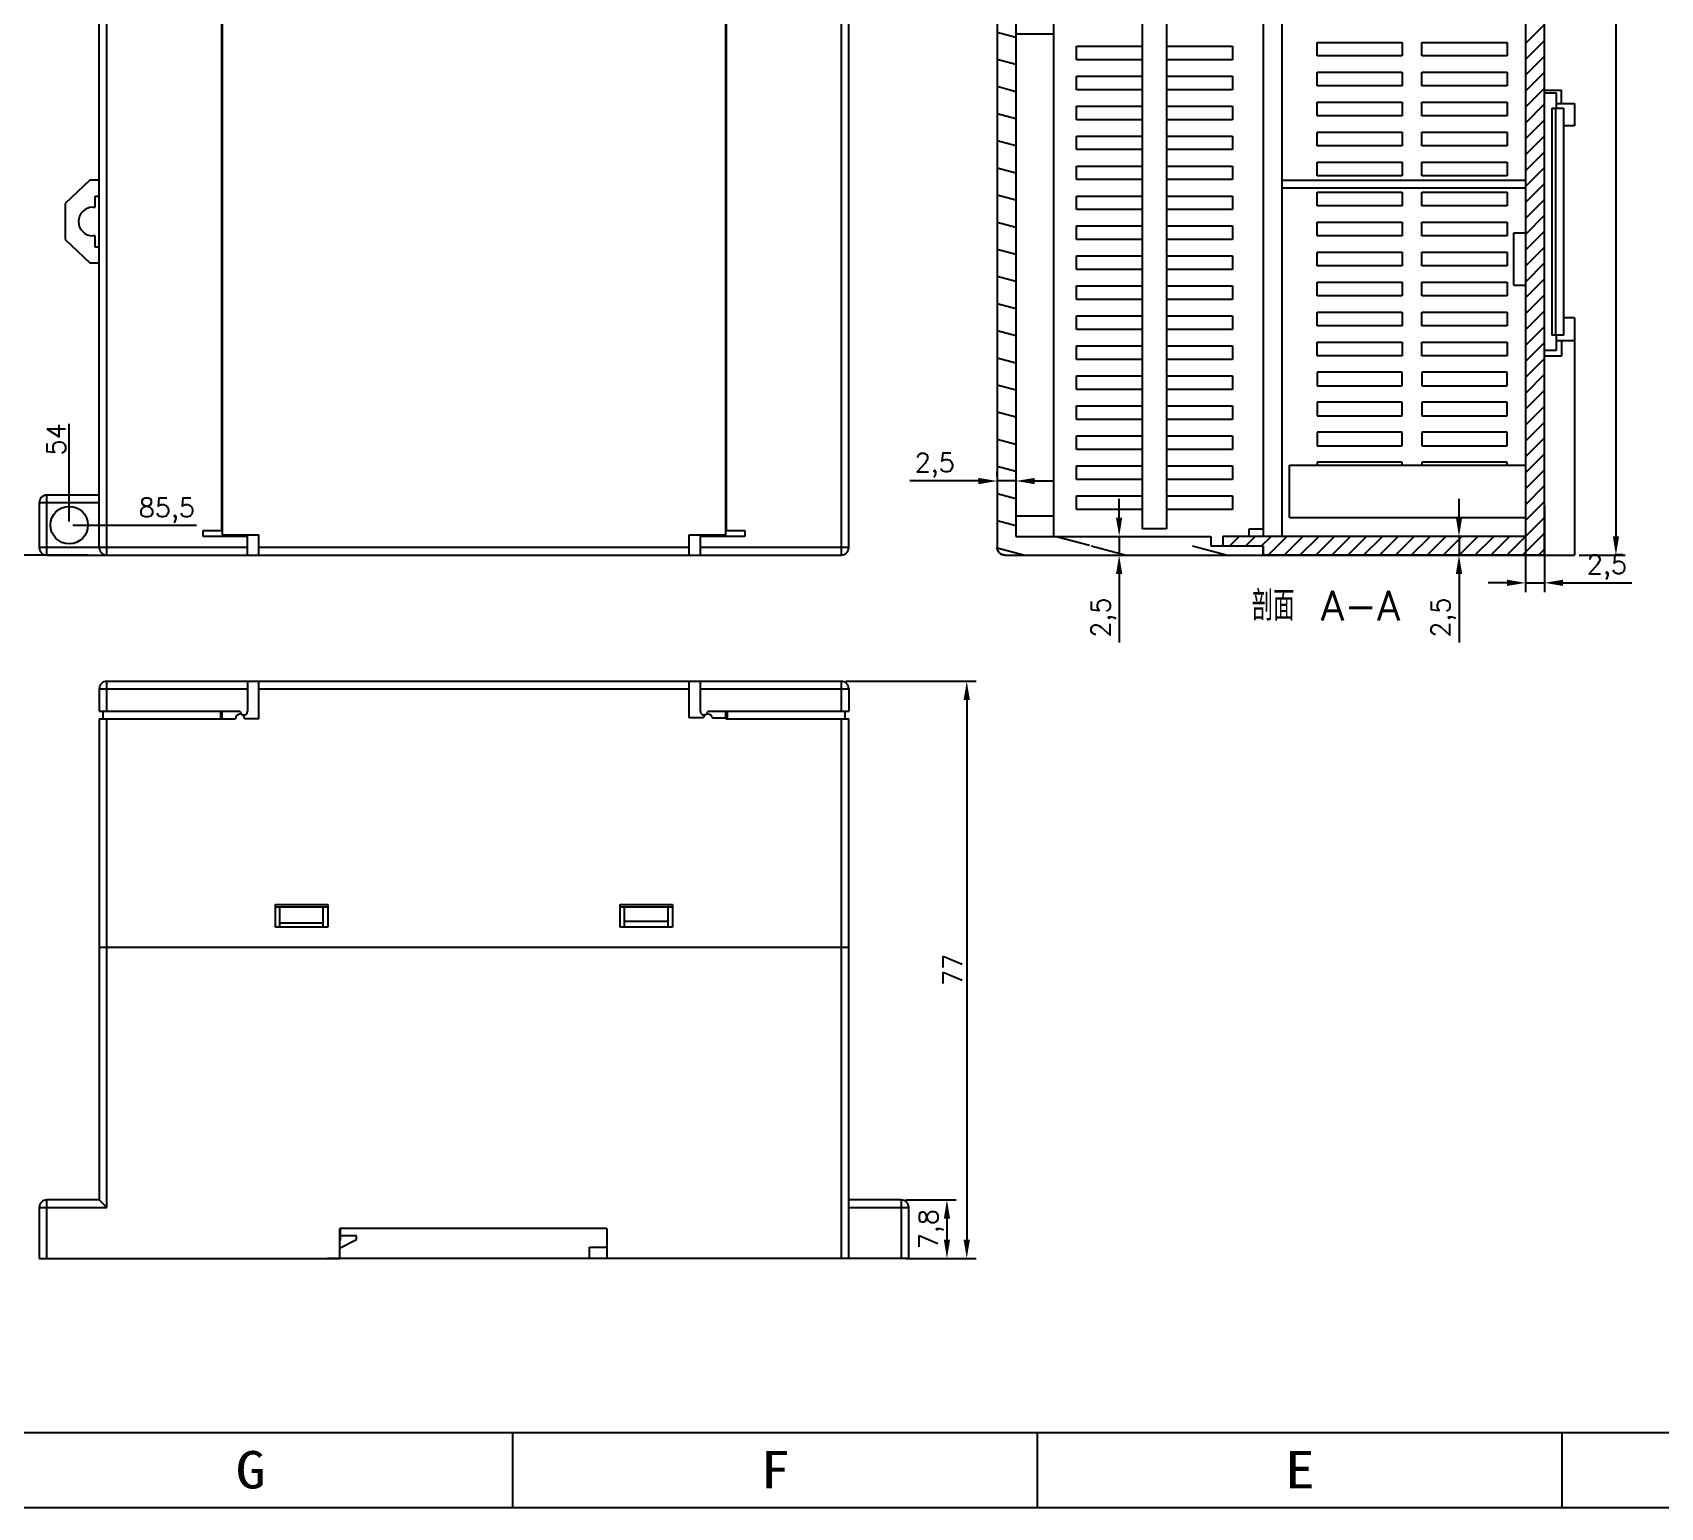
# Model space of a CAD drawing. Header units: millimetres. Extents: x 1109 to 1703, y -3218 to -2798.
# Drawn here: x 1219.2 to 1436.4, y -3218.3 to -3021.5 of the extents above; entities that cross this region are included whole.
import ezdxf
from ezdxf.enums import TextEntityAlignment as Align

# ---------------------------------------------------------------- set-up
doc = ezdxf.new("R2010")
doc.units = ezdxf.units.MM
doc.layers.add('dim', color=82, linetype='Continuous', lineweight=9)
doc.styles.get("Standard").update_dxf_attribs({"font": 'txt', "bigfont": 'gbcbig.shx'})
doc.styles.add('TEXTSTYLE_0', font='txt', dxfattribs={"width": 0.8})
doc.styles.add('TXT', font='txt.shx', dxfattribs={"bigfont": 'gbcbig.shx'})
doc.dimstyles.new('ISO-25', dxfattribs={"dimtxt": 2.5, "dimasz": 2.5, "dimexe": 1.25, "dimexo": 0.625, "dimtad": 1, "dimtxsty": 'Standard', "dimcen": 2.5, "dimadec": 0, "dimazin": 0, "dimtfac": 1, "dimtmove": 0, "dimatfit": 3, "dimfxl": 1, "dimarcsym": 0})

# ---------------------------------------------------------------- blocks, each defined once
blk = doc.blocks.new('*D100')
at = {"layer": 'Defpoints', "color": 0}
for p in [(1278.14, -3001.76), (1224.14, -3078.4), (1224.14, -3087.26)]:
    blk.add_point(p, dxfattribs=at)
at = {"layer": 'dim', "color": 0, "lineweight": -2}
blk.add_line((1224.14, -3086.76), (1224.14, -3073.73), dxfattribs=at)
at = {"layer": 'dim', "color": 0, "insert": (1222.39, -3075.82), "char_height": 2.5, "attachment_point": 5, "rotation": 90}
blk.add_mtext('54', dxfattribs=at)
blk = doc.blocks.new('*D101')
at = {"layer": 'Defpoints', "color": 0}
for p in [(1278.14, -3001.76), (1224.14, -3087.26), (1232.7, -3087.26)]:
    blk.add_point(p, dxfattribs=at)
at = {"layer": 'dim', "color": 0, "lineweight": -2}
blk.add_line((1224.64, -3087.26), (1241.11, -3087.26), dxfattribs=at)
at = {"layer": 'dim', "color": 0, "insert": (1237.16, -3085.3), "char_height": 2.5, "attachment_point": 5}
blk.add_mtext('85,5', dxfattribs=at)
blk = doc.blocks.new('*D138')
at = {"layer": 'Defpoints', "color": 0}
for p in [(1335.14, -3177.29), (1336.14, -3185.09), (1341.23, -3185.09)]:
    blk.add_point(p, dxfattribs=at)
at = {"layer": 'dim', "color": 0, "lineweight": -2}
for p, q in [((1335.76, -3177.29), (1342.48, -3177.29)), ((1341.23, -3179.79), (1341.23, -3182.59)), ((1336.76, -3185.09), (1342.48, -3185.09))]:
    blk.add_line(p, q, dxfattribs=at)
at = {"layer": 'dim', "color": 0}
for points in [[(1340.82, -3179.79), (1341.65, -3179.79), (1341.23, -3177.29)], [(1340.82, -3182.59), (1341.65, -3182.59), (1341.23, -3185.09)]]:
    blk.add_solid(points, dxfattribs=at)
at = {"layer": 'dim', "color": 0, "insert": (1339.15, -3181.19), "char_height": 2.5, "attachment_point": 5, "rotation": 90}
blk.add_mtext('7,8', dxfattribs=at)
blk = doc.blocks.new('*D139')
at = {"layer": 'Defpoints', "color": 0}
for p in [(1327.14, -3108.09), (1335.14, -3185.09), (1343.88, -3185.09)]:
    blk.add_point(p, dxfattribs=at)
at = {"layer": 'dim', "color": 0, "lineweight": -2}
for p, q in [((1327.76, -3108.09), (1345.13, -3108.09)), ((1343.88, -3110.59), (1343.88, -3182.59)), ((1335.76, -3185.09), (1345.13, -3185.09))]:
    blk.add_line(p, q, dxfattribs=at)
at = {"layer": 'dim', "color": 0}
for points in [[(1343.46, -3110.59), (1344.3, -3110.59), (1343.88, -3108.09)], [(1343.46, -3182.59), (1344.3, -3182.59), (1343.88, -3185.09)]]:
    blk.add_solid(points, dxfattribs=at)
at = {"layer": 'dim', "color": 0, "insert": (1342, -3146.59), "char_height": 2.5, "attachment_point": 5, "rotation": 90}
blk.add_mtext('77', dxfattribs=at)
blk = doc.blocks.new('SUN_6HWZ35TKK40GSGJE8VEUYAXIAKM')
at = {"color": 7, "linetype": 'Continuous'}
for p, q in [((-584, 10), (-10, 10)), ((-420, 0), (-420, 10)), ((-350, 0), (-350, 10)), ((-280, 0), (-280, 10)), ((-594, 0), (0, 0))]:
    blk.add_line(p, q, dxfattribs=at)
at = {"color": 2, "linetype": 'Continuous', "style": 'TEXTSTYLE_0', "width": 1.2}
for s, p, p2 in [('G', (-456.99, 2.53), (-452.99, 2.53)), ('F', (-386.99, 2.53), (-382.99, 2.53)), ('E', (-316.99, 2.53), (-312.99, 2.53))]:
    blk.add_text(s, height=5, dxfattribs=at).set_placement(p, p2, align=Align.FIT)
blk = doc.blocks.new('*D143')
at = {"layer": 'Defpoints', "color": 0}
for p in [(1347.94, -3081.37), (1347.94, -3081.37), (1350.44, -3081.37)]:
    blk.add_point(p, dxfattribs=at)
at = {"layer": 'dim', "color": 0, "lineweight": -2}
for p, q in [((1345.44, -3081.37), (1336.28, -3081.37)), ((1347.94, -3080.75), (1347.94, -3080.12)), ((1350.44, -3081.37), (1347.94, -3081.37)), ((1352.94, -3081.37), (1355.44, -3081.37)), ((1350.44, -3082), (1350.44, -3082.62))]:
    blk.add_line(p, q, dxfattribs=at)
at = {"layer": 'dim', "color": 0}
for points in [[(1345.44, -3080.96), (1345.44, -3081.79), (1347.94, -3081.37)], [(1352.94, -3080.96), (1352.94, -3081.79), (1350.44, -3081.37)]]:
    blk.add_solid(points, dxfattribs=at)
at = {"layer": 'dim', "color": 0, "insert": (1339.61, -3079.29), "char_height": 2.5, "attachment_point": 5}
blk.add_mtext('2,5', dxfattribs=at)
blk = doc.blocks.new('*D144')
at = {"layer": 'Defpoints', "color": 0}
for p in [(1362.34, -3088.76), (1362.34, -3091.26), (1364.21, -3091.26)]:
    blk.add_point(p, dxfattribs=at)
at = {"layer": 'dim', "color": 0, "lineweight": -2}
for p, q in [((1364.21, -3086.26), (1364.21, -3083.76)), ((1362.97, -3088.76), (1365.46, -3088.76)), ((1364.21, -3088.76), (1364.21, -3091.26)), ((1362.97, -3091.26), (1365.46, -3091.26)), ((1364.21, -3093.76), (1364.21, -3102.92))]:
    blk.add_line(p, q, dxfattribs=at)
at = {"layer": 'dim', "color": 0}
for points in [[(1363.79, -3086.26), (1364.62, -3086.26), (1364.21, -3088.76)], [(1363.79, -3093.76), (1364.62, -3093.76), (1364.21, -3091.26)]]:
    blk.add_solid(points, dxfattribs=at)
at = {"layer": 'dim', "color": 0, "insert": (1362.12, -3099.59), "char_height": 2.5, "attachment_point": 5, "rotation": 90}
blk.add_mtext('2,5', dxfattribs=at)
blk = doc.blocks.new('*D145')
at = {"layer": 'Defpoints', "color": 0}
for p in [(1418.44, -3083.59), (1420.94, -3084.11), (1420.94, -3094.96)]:
    blk.add_point(p, dxfattribs=at)
at = {"layer": 'dim', "color": 0, "lineweight": -2}
for p, q in [((1418.44, -3084.21), (1418.44, -3096.21)), ((1420.94, -3084.73), (1420.94, -3096.21)), ((1415.94, -3094.96), (1413.44, -3094.96)), ((1418.44, -3094.96), (1420.94, -3094.96)), ((1423.44, -3094.96), (1432.61, -3094.96))]:
    blk.add_line(p, q, dxfattribs=at)
at = {"layer": 'dim', "color": 0}
for points in [[(1415.94, -3094.54), (1415.94, -3095.37), (1418.44, -3094.96)], [(1423.44, -3094.54), (1423.44, -3095.37), (1420.94, -3094.96)]]:
    blk.add_solid(points, dxfattribs=at)
at = {"layer": 'dim', "color": 0, "insert": (1429.28, -3092.87), "char_height": 2.5, "attachment_point": 5}
blk.add_mtext('2,5', dxfattribs=at)
blk = doc.blocks.new('*D146')
at = {"layer": 'Defpoints', "color": 0}
for p in [(1424.94, -2912.26), (1424.94, -3091.26), (1430.48, -3091.26)]:
    blk.add_point(p, dxfattribs=at)
at = {"layer": 'dim', "color": 0, "lineweight": -2}
for p, q in [((1425.57, -2912.26), (1431.73, -2912.26)), ((1430.48, -2914.76), (1430.48, -3088.76)), ((1425.57, -3091.26), (1431.73, -3091.26))]:
    blk.add_line(p, q, dxfattribs=at)
at = {"layer": 'dim', "color": 0}
for points in [[(1430.07, -2914.76), (1430.9, -2914.76), (1430.48, -2912.26)], [(1430.07, -3088.76), (1430.9, -3088.76), (1430.48, -3091.26)]]:
    blk.add_solid(points, dxfattribs=at)
at = {"layer": 'dim', "color": 0, "insert": (1428.61, -3001.76), "char_height": 2.5, "attachment_point": 5, "rotation": 90}
blk.add_mtext('179', dxfattribs=at)
blk = doc.blocks.new('*D147')
at = {"layer": 'Defpoints', "color": 0}
for p in [(1410.76, -3088.76), (1409.55, -3091.26), (1410.76, -3091.26)]:
    blk.add_point(p, dxfattribs=at)
at = {"layer": 'dim', "color": 0, "lineweight": -2}
for p, q in [((1409.55, -3086.26), (1409.55, -3083.76)), ((1410.14, -3088.76), (1408.3, -3088.76)), ((1409.55, -3088.76), (1409.55, -3091.26)), ((1410.14, -3091.26), (1408.3, -3091.26)), ((1409.55, -3093.76), (1409.55, -3102.92))]:
    blk.add_line(p, q, dxfattribs=at)
at = {"layer": 'dim', "color": 0}
for points in [[(1409.13, -3086.26), (1409.97, -3086.26), (1409.55, -3088.76)], [(1409.13, -3093.76), (1409.97, -3093.76), (1409.55, -3091.26)]]:
    blk.add_solid(points, dxfattribs=at)
at = {"layer": 'dim', "color": 0, "insert": (1407.47, -3099.59), "char_height": 2.5, "attachment_point": 5, "rotation": 90}
blk.add_mtext('2,5', dxfattribs=at)
blk = doc.blocks.new('*D151')
at = {"color": 0, "lineweight": -2}
for p, q in [((1229.78, -2912.26), (1213.64, -2912.26)), ((1214.89, -2914.76), (1214.89, -3088.76)), ((1226.57, -3091.26), (1213.64, -3091.26))]:
    blk.add_line(p, q, dxfattribs=at)
at = {"color": 0}
for points in [[(1214.47, -2914.76), (1215.31, -2914.76), (1214.89, -2912.26)], [(1214.47, -3088.76), (1215.31, -3088.76), (1214.89, -3091.26)]]:
    blk.add_solid(points, dxfattribs=at)
at = {"layer": 'Defpoints', "color": 0}
for p in [(1230.4, -2912.26), (1214.89, -3091.26), (1227.19, -3091.26)]:
    blk.add_point(p, dxfattribs=at)
at = {"color": 0, "insert": (1213.01, -3001.76), "char_height": 2.5, "attachment_point": 5, "rotation": 90}
blk.add_mtext('179', dxfattribs=at)

msp = doc.modelspace()

# ---------------------------------------------------------------- hatches: boundary and pattern name
at = {"linetype": 'Continuous'}
h = msp.add_hatch(dxfattribs=at)
h.set_pattern_fill('DEFAULT__2', color=2, scale=3.497428, angle=165, style=0, pattern_type=0)
h.set_pattern_definition([(165, (1079.9063, -3232.075), (-0.9052, -3.378256), [])])
edge = h.paths.add_edge_path()
edge.add_line((1383.443, -2912.255), (1353.843, -2912.255))
edge.add_line((1383.443, -2912.255), (1383.443, -2913.505))
edge.add_line((1376.443, -2913.505), (1383.443, -2913.505))
edge.add_line((1376.443, -2913.505), (1376.443, -2914.755))
edge.add_line((1376.443, -2914.755), (1355.443, -2914.755))
edge.add_line((1355.443, -2914.755), (1355.443, -2935.755))
edge.add_line((1355.443, -2935.755), (1350.443, -2935.755))
edge.add_line((1350.443, -2935.755), (1350.443, -3088.755))
edge.add_line((1350.443, -3088.755), (1360.243, -3088.755))
edge.add_line((1360.243, -3088.755), (1360.243, -3090.005))
edge.add_line((1360.243, -3090.005), (1383.443, -3090.005))
edge.add_line((1383.443, -3090.005), (1383.443, -3091.255))
edge.add_line((1348.943, -3091.255), (1383.443, -3091.255))
edge.add_spline(control_points=[(1348.943, -3091.255), (1348.357, -3091.255), (1347.943, -3090.841), (1347.943, -3090.255)], knot_values=[0, 0, 0, 0, 1, 1, 1, 1], weights=[1, 0.8047379, 0.8047379, 1], degree=3, periodic=0)
edge.add_line((1347.943, -2934.255), (1347.943, -3090.255))
edge.add_spline(control_points=[(1347.943, -2934.255), (1347.943, -2933.669), (1348.357, -2933.255), (1348.943, -2933.255)], knot_values=[0, 0, 0, 0, 1, 1, 1, 1], weights=[1, 0.8047379, 0.8047379, 1], degree=3, periodic=0)
edge.add_line((1352.843, -2933.255), (1348.943, -2933.255))
edge.add_line((1352.843, -2913.255), (1352.843, -2933.255))
edge.add_spline(control_points=[(1353.843, -2912.255), (1353.257, -2912.255), (1352.843, -2912.669), (1352.843, -2913.255)], knot_values=[0, 0, 0, 0, 1, 1, 1, 1], weights=[1, 0.8047379, 0.8047379, 1], degree=3, periodic=0)

# ---------------------------------------------------------------- linework, layer by layer
at = {"color": 7, "linetype": 'Continuous'}
for p, q in [((1327.138, -2912.255), (1327.138, -3091.255)), ((1420.943, -3091.255), (1420.943, -2912.255)), ((1228.138, -3090.255), (1228.138, -2913.255)), ((1328.138, -3090.255), (1328.138, -2913.255)), ((1355.443, -2914.755), (1355.443, -3088.755)), ((1420.943, -3091.255), (1420.943, -2922.005)), ((1418.443, -3088.755), (1418.443, -2924.255)), ((1418.443, -3088.755), (1418.443, -2924.255)), ((1229.138, -3091.255), (1229.138, -2933.305)), ((1383.443, -2932.755), (1383.443, -3088.755)), ((1385.943, -3088.755), (1385.943, -2932.755)), ((1244.538, -2935.955), (1244.538, -3088.555)), ((1311.738, -3088.755), (1311.738, -2935.805)), ((1347.943, -2934.255), (1347.943, -3090.255)), ((1347.943, -2934.255), (1347.943, -3090.255)), ((1350.443, -2935.755), (1350.443, -3088.755)), ((1350.443, -2935.755), (1350.443, -3088.755)), ((1244.488, -3087.955), (1244.488, -2936.605)), ((1311.788, -2936.605), (1311.788, -3087.955)), ((1367.338, -3087.755), (1367.338, -2936.755)), ((1370.547, -2936.755), (1370.547, -3087.755)), ((1355.443, -3021.765), (1350.443, -3021.765)), ((1390.633, -3022.846), (1401.983, -3022.846)), ((1390.633, -3024.664), (1390.633, -3022.846)), ((1401.983, -3022.846), (1401.983, -3024.664)), ((1404.602, -3022.846), (1415.952, -3022.846)), ((1404.602, -3024.664), (1404.602, -3022.846)), ((1415.952, -3022.846), (1415.952, -3024.664)), ((1358.534, -3025.163), (1358.534, -3023.347)), ((1358.534, -3023.347), (1367.338, -3023.347)), ((1367.338, -3025.163), (1358.534, -3025.163)), ((1370.547, -3023.347), (1379.351, -3023.347)), ((1379.351, -3025.163), (1370.547, -3025.163)), ((1379.351, -3023.347), (1379.351, -3025.163)), ((1401.983, -3024.664), (1390.633, -3024.664)), ((1415.952, -3024.664), (1404.602, -3024.664)), ((1358.534, -3029.163), (1358.534, -3027.347)), ((1358.534, -3027.347), (1367.338, -3027.347)), ((1370.547, -3027.347), (1379.351, -3027.347)), ((1379.351, -3027.347), (1379.351, -3029.163)), ((1390.633, -3026.846), (1401.983, -3026.846)), ((1390.633, -3028.664), (1390.633, -3026.846)), ((1401.983, -3026.846), (1401.983, -3028.664)), ((1404.602, -3026.846), (1415.952, -3026.846)), ((1404.602, -3028.664), (1404.602, -3026.846)), ((1415.952, -3026.846), (1415.952, -3028.664)), ((1367.338, -3029.163), (1358.534, -3029.163)), ((1379.351, -3029.163), (1370.547, -3029.163)), ((1401.983, -3028.664), (1390.633, -3028.664)), ((1415.952, -3028.664), (1404.602, -3028.664)), ((1420.943, -3029.205), (1423.243, -3029.205)), ((1422.543, -3029.605), (1420.943, -3029.605)), ((1422.543, -3031.605), (1422.543, -3029.605)), ((1423.243, -3031.005), (1423.243, -3029.205)), ((1358.534, -3033.163), (1358.534, -3031.347)), ((1358.534, -3031.347), (1367.338, -3031.347)), ((1370.547, -3031.347), (1379.351, -3031.347)), ((1379.351, -3031.347), (1379.351, -3033.163)), ((1390.633, -3030.846), (1401.983, -3030.846)), ((1390.633, -3032.664), (1390.633, -3030.846)), ((1401.983, -3030.846), (1401.983, -3032.664)), ((1404.602, -3030.846), (1415.952, -3030.846)), ((1404.602, -3032.664), (1404.602, -3030.846)), ((1415.952, -3030.846), (1415.952, -3032.664)), ((1421.943, -3031.605), (1423.543, -3031.605)), ((1421.943, -3031.605), (1421.943, -3061.905)), ((1422.443, -3031.605), (1422.443, -3061.905)), ((1422.543, -3031.005), (1424.943, -3031.005)), ((1423.49, -3031.605), (1423.49, -3061.905)), ((1423.543, -3061.905), (1423.543, -3031.605)), ((1367.338, -3033.163), (1358.534, -3033.163)), ((1379.351, -3033.163), (1370.547, -3033.163)), ((1401.983, -3032.664), (1390.633, -3032.664)), ((1415.952, -3032.664), (1404.602, -3032.664)), ((1358.534, -3035.347), (1367.338, -3035.347)), ((1358.534, -3037.163), (1358.534, -3035.347)), ((1370.547, -3035.347), (1379.351, -3035.347)), ((1379.351, -3035.347), (1379.351, -3037.163)), ((1390.633, -3034.846), (1401.983, -3034.846)), ((1390.633, -3036.664), (1390.633, -3034.846)), ((1401.983, -3034.846), (1401.983, -3036.664)), ((1404.602, -3034.846), (1415.952, -3034.846)), ((1404.602, -3036.664), (1404.602, -3034.846)), ((1415.952, -3034.846), (1415.952, -3036.664)), ((1424.943, -3034.005), (1423.543, -3034.005)), ((1367.338, -3037.163), (1358.534, -3037.163)), ((1379.351, -3037.163), (1370.547, -3037.163)), ((1401.983, -3036.664), (1390.633, -3036.664)), ((1415.952, -3036.664), (1404.602, -3036.664)), ((1358.534, -3039.347), (1367.338, -3039.347)), ((1358.534, -3041.163), (1358.534, -3039.347)), ((1370.547, -3039.347), (1379.351, -3039.347)), ((1379.351, -3039.347), (1379.351, -3041.163)), ((1390.633, -3038.846), (1401.983, -3038.846)), ((1390.633, -3040.664), (1390.633, -3038.846)), ((1401.983, -3038.846), (1401.983, -3040.664)), ((1404.602, -3038.846), (1415.952, -3038.846)), ((1404.602, -3040.664), (1404.602, -3038.846)), ((1415.952, -3038.846), (1415.952, -3040.664)), ((1226.896, -3041.255), (1223.585, -3044.352)), ((1228.138, -3041.255), (1226.896, -3041.255)), ((1367.338, -3041.163), (1358.534, -3041.163)), ((1379.351, -3041.163), (1370.547, -3041.163)), ((1385.943, -3041.255), (1418.443, -3041.255)), ((1385.943, -3042.255), (1418.443, -3042.255)), ((1401.983, -3040.664), (1390.633, -3040.664)), ((1415.952, -3040.664), (1404.602, -3040.664)), ((1223.585, -3044.352), (1223.585, -3049.158)), ((1227.585, -3044.855), (1227.585, -3043.355)), ((1227.585, -3043.355), (1228.138, -3043.355)), ((1358.534, -3043.347), (1367.338, -3043.347)), ((1358.534, -3045.163), (1358.534, -3043.347)), ((1370.547, -3043.347), (1379.351, -3043.347)), ((1379.351, -3043.347), (1379.351, -3045.163)), ((1390.633, -3042.846), (1401.983, -3042.846)), ((1390.633, -3044.664), (1390.633, -3042.846)), ((1401.983, -3044.664), (1390.633, -3044.664)), ((1401.983, -3042.846), (1401.983, -3044.664)), ((1404.602, -3042.846), (1415.952, -3042.846)), ((1404.602, -3044.664), (1404.602, -3042.846)), ((1415.952, -3044.664), (1404.602, -3044.664)), ((1415.952, -3042.846), (1415.952, -3044.664)), ((1227.279, -3044.855), (1227.585, -3044.855)), ((1367.338, -3045.163), (1358.534, -3045.163)), ((1379.351, -3045.163), (1370.547, -3045.163)), ((1390.633, -3046.846), (1401.983, -3046.846)), ((1390.633, -3048.664), (1390.633, -3046.846)), ((1401.983, -3046.846), (1401.983, -3048.664)), ((1404.602, -3046.846), (1415.952, -3046.846)), ((1404.602, -3048.664), (1404.602, -3046.846)), ((1415.952, -3046.846), (1415.952, -3048.664)), ((1223.585, -3049.158), (1226.896, -3052.255)), ((1227.585, -3048.655), (1227.279, -3048.655)), ((1227.585, -3050.155), (1227.585, -3048.655)), ((1358.534, -3047.347), (1367.338, -3047.347)), ((1358.534, -3049.163), (1358.534, -3047.347)), ((1370.547, -3047.347), (1379.351, -3047.347)), ((1379.351, -3047.347), (1379.351, -3049.163)), ((1401.983, -3048.664), (1390.633, -3048.664)), ((1415.952, -3048.664), (1404.602, -3048.664)), ((1416.843, -3048.255), (1418.443, -3048.255)), ((1416.843, -3055.255), (1416.843, -3048.256)), ((1228.138, -3050.155), (1227.585, -3050.155)), ((1367.338, -3049.163), (1358.534, -3049.163)), ((1379.351, -3049.163), (1370.547, -3049.163)), ((1390.633, -3050.846), (1401.983, -3050.846)), ((1390.633, -3052.664), (1390.633, -3050.846)), ((1401.983, -3050.846), (1401.983, -3052.664)), ((1404.602, -3050.846), (1415.952, -3050.846)), ((1404.602, -3052.664), (1404.602, -3050.846)), ((1415.952, -3050.846), (1415.952, -3052.664)), ((1226.896, -3052.255), (1228.138, -3052.255)), ((1358.534, -3051.347), (1367.338, -3051.347)), ((1358.534, -3053.163), (1358.534, -3051.347)), ((1367.338, -3053.163), (1358.534, -3053.163)), ((1370.547, -3051.347), (1379.351, -3051.347)), ((1379.351, -3053.163), (1370.547, -3053.163)), ((1379.351, -3051.347), (1379.351, -3053.163)), ((1401.983, -3052.664), (1390.633, -3052.664)), ((1415.952, -3052.664), (1404.602, -3052.664)), ((1358.534, -3055.347), (1367.338, -3055.347)), ((1358.534, -3057.163), (1358.534, -3055.347)), ((1370.547, -3055.347), (1379.351, -3055.347)), ((1379.351, -3055.347), (1379.351, -3057.163)), ((1390.633, -3054.846), (1401.983, -3054.846)), ((1390.633, -3056.664), (1390.633, -3054.846)), ((1401.983, -3054.846), (1401.983, -3056.664)), ((1404.602, -3054.846), (1415.952, -3054.846)), ((1404.602, -3056.664), (1404.602, -3054.846)), ((1415.952, -3054.846), (1415.952, -3056.664)), ((1416.843, -3055.255), (1418.443, -3055.255)), ((1367.338, -3057.163), (1358.534, -3057.163)), ((1379.351, -3057.163), (1370.547, -3057.163)), ((1401.983, -3056.664), (1390.633, -3056.664)), ((1415.952, -3056.664), (1404.602, -3056.664)), ((1358.534, -3059.347), (1367.338, -3059.347)), ((1358.534, -3061.163), (1358.534, -3059.347)), ((1370.547, -3059.347), (1379.351, -3059.347)), ((1379.351, -3059.347), (1379.351, -3061.163)), ((1390.633, -3058.846), (1401.983, -3058.846)), ((1390.633, -3060.664), (1390.633, -3058.846)), ((1401.983, -3058.846), (1401.983, -3060.664)), ((1404.602, -3058.846), (1415.952, -3058.846)), ((1404.602, -3060.664), (1404.602, -3058.846)), ((1415.952, -3058.846), (1415.952, -3060.664)), ((1424.943, -3059.605), (1423.543, -3059.605)), ((1424.943, -3059.605), (1424.943, -3091.255)), ((1367.338, -3061.163), (1358.534, -3061.163)), ((1379.351, -3061.163), (1370.547, -3061.163)), ((1401.983, -3060.664), (1390.633, -3060.664)), ((1415.952, -3060.664), (1404.602, -3060.664)), ((1423.543, -3061.905), (1421.943, -3061.905)), ((1422.543, -3063.905), (1422.543, -3061.905)), ((1358.534, -3063.347), (1367.338, -3063.347)), ((1358.534, -3065.163), (1358.534, -3063.347)), ((1370.547, -3063.347), (1379.351, -3063.347)), ((1379.351, -3063.347), (1379.351, -3065.163)), ((1390.633, -3062.846), (1401.983, -3062.846)), ((1390.633, -3064.664), (1390.633, -3062.846)), ((1401.983, -3062.846), (1401.983, -3064.664)), ((1404.602, -3062.846), (1415.952, -3062.846)), ((1404.602, -3064.664), (1404.602, -3062.846)), ((1415.952, -3062.846), (1415.952, -3064.664)), ((1420.943, -3063.905), (1422.543, -3063.905)), ((1422.543, -3062.605), (1424.943, -3062.605)), ((1423.243, -3062.605), (1423.243, -3064.705)), ((1367.338, -3065.163), (1358.534, -3065.163)), ((1379.351, -3065.163), (1370.547, -3065.163)), ((1401.983, -3064.664), (1390.633, -3064.664)), ((1415.952, -3064.664), (1404.602, -3064.664)), ((1423.243, -3064.705), (1420.943, -3064.705)), ((1358.534, -3067.347), (1367.338, -3067.347)), ((1358.534, -3069.163), (1358.534, -3067.347)), ((1370.547, -3067.347), (1379.351, -3067.347)), ((1379.351, -3067.347), (1379.351, -3069.163)), ((1401.983, -3066.846), (1390.633, -3066.846)), ((1390.633, -3066.846), (1390.633, -3068.664)), ((1390.633, -3068.664), (1401.983, -3068.664)), ((1401.983, -3068.664), (1401.983, -3066.846)), ((1415.952, -3066.846), (1404.602, -3066.846)), ((1404.602, -3066.846), (1404.602, -3068.664)), ((1404.602, -3068.664), (1415.952, -3068.664)), ((1415.952, -3068.664), (1415.952, -3066.846)), ((1367.338, -3069.163), (1358.534, -3069.163)), ((1379.351, -3069.163), (1370.547, -3069.163)), ((1401.983, -3070.846), (1390.633, -3070.846)), ((1390.633, -3070.846), (1390.633, -3072.664)), ((1401.983, -3072.664), (1401.983, -3070.846)), ((1415.952, -3070.846), (1404.602, -3070.846)), ((1404.602, -3070.846), (1404.602, -3072.664)), ((1415.952, -3072.664), (1415.952, -3070.846)), ((1358.534, -3071.347), (1367.338, -3071.347)), ((1358.534, -3073.163), (1358.534, -3071.347)), ((1370.547, -3071.347), (1379.351, -3071.347)), ((1379.351, -3071.347), (1379.351, -3073.163)), ((1390.633, -3072.664), (1401.983, -3072.664)), ((1404.602, -3072.664), (1415.952, -3072.664)), ((1367.338, -3073.163), (1358.534, -3073.163)), ((1379.351, -3073.163), (1370.547, -3073.163)), ((1401.983, -3074.846), (1390.633, -3074.846)), ((1390.633, -3074.846), (1390.633, -3076.664)), ((1401.983, -3076.664), (1401.983, -3074.846)), ((1415.952, -3074.846), (1404.602, -3074.846)), ((1404.602, -3074.846), (1404.602, -3076.664)), ((1415.952, -3076.664), (1415.952, -3074.846)), ((1358.534, -3075.347), (1367.338, -3075.347)), ((1358.534, -3077.163), (1358.534, -3075.347)), ((1367.338, -3077.163), (1358.534, -3077.163)), ((1370.547, -3075.347), (1379.351, -3075.347)), ((1379.351, -3077.163), (1370.547, -3077.163)), ((1379.351, -3075.347), (1379.351, -3077.163)), ((1390.633, -3076.664), (1401.983, -3076.664)), ((1404.602, -3076.664), (1415.952, -3076.664)), ((1358.534, -3079.347), (1367.338, -3079.347)), ((1358.534, -3081.163), (1358.534, -3079.347)), ((1370.547, -3079.347), (1379.351, -3079.347)), ((1379.351, -3079.347), (1379.351, -3081.163)), ((1386.943, -3079.255), (1418.443, -3079.255)), ((1386.943, -3086.255), (1386.943, -3079.256)), ((1401.983, -3078.846), (1390.633, -3078.846)), ((1390.633, -3078.846), (1390.633, -3079.255)), ((1401.983, -3079.255), (1401.983, -3078.846)), ((1415.952, -3078.846), (1404.602, -3078.846)), ((1404.602, -3078.846), (1404.602, -3079.255)), ((1415.952, -3079.255), (1415.952, -3078.846)), ((1367.338, -3081.163), (1358.534, -3081.163)), ((1379.351, -3081.163), (1370.547, -3081.163)), ((1228.138, -3083.255), (1221.138, -3083.255)), ((1221.138, -3091.255), (1221.138, -3083.255)), ((1358.534, -3083.347), (1367.338, -3083.347)), ((1358.534, -3085.163), (1358.534, -3083.347)), ((1370.547, -3083.347), (1379.351, -3083.347)), ((1379.351, -3083.347), (1379.351, -3085.163)), ((1220.138, -3084.255), (1228.138, -3084.255)), ((1220.138, -3084.255), (1220.138, -3090.255)), ((1355.443, -3086.055), (1350.443, -3086.055)), ((1367.338, -3085.163), (1358.534, -3085.163)), ((1379.351, -3085.163), (1370.547, -3085.163)), ((1241.988, -3087.955), (1244.488, -3087.955)), ((1241.988, -3088.755), (1241.988, -3087.955)), ((1311.788, -3087.955), (1314.288, -3087.955)), ((1314.288, -3087.955), (1314.288, -3088.755)), ((1370.547, -3087.755), (1367.338, -3087.755)), ((1381.543, -3087.755), (1383.443, -3087.755)), ((1381.543, -3088.755), (1381.543, -3087.755)), ((1386.943, -3086.255), (1418.443, -3086.255)), ((1247.938, -3090.255), (1220.138, -3090.255)), ((1247.938, -3088.755), (1241.988, -3088.755)), ((1244.538, -3088.555), (1249.438, -3088.555)), ((1245.938, -3088.755), (1245.938, -3088.555)), ((1247.938, -3091.255), (1247.938, -3088.555)), ((1249.438, -3091.255), (1249.438, -3088.555)), ((1306.838, -3090.255), (1249.438, -3090.255)), ((1306.838, -3088.555), (1311.738, -3088.555)), ((1306.838, -3091.255), (1306.838, -3088.555)), ((1308.338, -3091.255), (1308.338, -3088.555)), ((1314.288, -3088.755), (1308.338, -3088.755)), ((1328.138, -3090.255), (1308.338, -3090.255)), ((1310.338, -3088.755), (1310.338, -3088.555)), ((1350.443, -3088.755), (1376.443, -3088.755)), ((1350.443, -3088.755), (1376.443, -3088.755)), ((1376.443, -3088.755), (1376.443, -3090.005)), ((1376.443, -3088.755), (1376.443, -3090.005)), ((1376.443, -3088.755), (1376.443, -3090.005)), ((1376.443, -3090.005), (1383.443, -3090.005)), ((1376.443, -3090.005), (1383.443, -3090.005)), ((1376.443, -3090.005), (1383.443, -3090.005)), ((1418.443, -3088.755), (1378.043, -3088.755)), ((1418.443, -3088.755), (1378.043, -3088.755)), ((1383.443, -3091.255), (1383.443, -3090.005)), ((1383.443, -3090.005), (1383.443, -3091.255)), ((1383.443, -3090.005), (1383.443, -3091.255)), ((1221.138, -3091.255), (1327.138, -3091.255)), ((1348.943, -3091.255), (1383.443, -3091.255)), ((1348.943, -3091.255), (1424.943, -3091.255)), ((1420.943, -3091.255), (1383.443, -3091.255)), ((1228.138, -3109.088), (1228.138, -3112.088)), ((1228.138, -3109.088), (1247.938, -3109.088)), ((1229.138, -3112.088), (1229.138, -3108.088)), ((1229.138, -3108.088), (1327.138, -3108.088)), ((1247.938, -3108.088), (1247.938, -3112.088)), ((1249.438, -3113.088), (1249.438, -3108.088)), ((1249.438, -3109.088), (1306.838, -3109.088)), ((1306.838, -3112.988), (1306.838, -3108.088)), ((1308.338, -3112.088), (1308.338, -3108.088)), ((1308.338, -3109.088), (1328.138, -3109.088)), ((1327.138, -3108.088), (1327.138, -3112.088)), ((1328.138, -3109.088), (1328.138, -3112.088)), ((1228.138, -3112.088), (1246.938, -3112.088)), ((1228.638, -3112.088), (1228.638, -3113.088)), ((1244.338, -3112.088), (1244.338, -3113.088)), ((1244.538, -3113.088), (1244.538, -3112.088)), ((1309.338, -3112.088), (1328.138, -3112.088)), ((1311.738, -3113.088), (1311.738, -3112.088)), ((1311.938, -3113.088), (1311.938, -3112.088)), ((1327.638, -3113.088), (1327.638, -3112.088)), ((1228.138, -3113.088), (1228.138, -3177.288)), ((1228.138, -3113.088), (1246.338, -3113.088)), ((1229.138, -3178.288), (1229.138, -3113.088)), ((1249.438, -3113.088), (1247.538, -3113.088)), ((1308.746, -3112.988), (1306.838, -3112.988)), ((1309.93, -3112.988), (1311.938, -3112.988)), ((1311.738, -3113.088), (1328.138, -3113.088)), ((1327.138, -3113.088), (1327.138, -3185.088)), ((1328.138, -3185.088), (1328.138, -3113.088)), ((1251.638, -3140.888), (1251.638, -3137.888)), ((1251.638, -3137.888), (1258.638, -3137.888)), ((1251.638, -3138.188), (1258.638, -3138.188)), ((1252.238, -3140.888), (1252.238, -3138.188)), ((1258.038, -3140.888), (1258.038, -3138.188)), ((1258.638, -3137.888), (1258.638, -3140.888)), ((1297.638, -3137.888), (1304.638, -3137.888)), ((1297.638, -3140.888), (1297.638, -3137.888)), ((1297.638, -3138.188), (1304.638, -3138.188)), ((1298.238, -3140.888), (1298.238, -3138.188)), ((1304.038, -3140.888), (1304.038, -3138.188)), ((1304.638, -3137.888), (1304.638, -3140.888)), ((1258.038, -3140.343), (1252.238, -3140.343)), ((1304.038, -3140.139), (1298.238, -3140.139)), ((1258.638, -3140.888), (1251.638, -3140.888)), ((1304.638, -3140.888), (1297.638, -3140.888)), ((1328.138, -3143.588), (1228.138, -3143.588)), ((1221.138, -3185.088), (1221.138, -3177.288)), ((1228.138, -3177.288), (1221.138, -3177.288)), ((1228.138, -3177.288), (1229.138, -3178.288)), ((1335.138, -3177.288), (1328.138, -3177.288)), ((1335.138, -3177.288), (1335.138, -3185.088)), ((1220.138, -3178.288), (1220.138, -3185.088)), ((1220.138, -3178.288), (1229.138, -3178.288)), ((1328.138, -3178.288), (1336.138, -3178.288)), ((1336.138, -3185.088), (1336.138, -3178.288)), ((1295.838, -3181.088), (1260.238, -3181.088)), ((1260.238, -3185.088), (1260.238, -3181.088)), ((1260.285, -3181.088), (1260.285, -3182.688)), ((1295.838, -3181.088), (1295.838, -3185.088)), ((1260.238, -3182.688), (1260.285, -3182.688)), ((1262.485, -3182.088), (1260.285, -3182.088)), ((1260.391, -3183.635), (1262.485, -3182.588)), ((1262.485, -3182.588), (1262.485, -3182.088)), ((1293.538, -3183.588), (1295.838, -3183.588)), ((1293.538, -3185.088), (1293.538, -3183.588)), ((1220.138, -3185.088), (1260.238, -3185.088)), ((1297.696, -3185.088), (1258.58, -3185.088)), ((1297.696, -3185.088), (1258.58, -3185.088)), ((1297.696, -3185.088), (1258.58, -3185.088)), ((1297.696, -3185.088), (1258.58, -3185.088)), ((1297.696, -3185.088), (1258.58, -3185.088)), ((1297.696, -3185.088), (1258.58, -3185.088)), ((1297.696, -3185.088), (1258.58, -3185.088)), ((1336.138, -3185.088), (1293.538, -3185.088))]:
    msp.add_line(p, q, dxfattribs=at)
at = {"color": 2, "linetype": 'Continuous'}
for p, q in [((1418.443, -3022.958), (1420.943, -3020.458)), ((1418.443, -3025.08), (1420.943, -3022.58)), ((1418.443, -3027.201), (1420.943, -3024.701)), ((1418.443, -3029.323), (1420.943, -3026.823)), ((1418.443, -3031.445), (1420.943, -3028.945)), ((1418.443, -3033.566), (1420.943, -3031.066)), ((1418.443, -3035.688), (1420.943, -3033.188)), ((1418.443, -3037.81), (1420.943, -3035.31)), ((1418.443, -3039.931), (1420.943, -3037.431)), ((1418.443, -3042.053), (1420.943, -3039.553)), ((1418.443, -3044.175), (1420.943, -3041.675)), ((1418.443, -3046.296), (1420.943, -3043.796)), ((1418.443, -3048.418), (1420.943, -3045.918)), ((1418.443, -3050.539), (1420.943, -3048.039)), ((1418.443, -3052.661), (1420.943, -3050.161)), ((1418.443, -3054.783), (1420.943, -3052.283)), ((1418.443, -3056.904), (1420.943, -3054.404)), ((1418.443, -3059.026), (1420.943, -3056.526)), ((1418.443, -3061.148), (1420.943, -3058.648)), ((1418.443, -3063.269), (1420.943, -3060.769)), ((1418.443, -3065.391), (1420.943, -3062.891)), ((1418.443, -3067.513), (1420.943, -3065.013)), ((1418.443, -3069.634), (1420.943, -3067.134)), ((1418.443, -3071.756), (1420.943, -3069.256)), ((1418.443, -3073.877), (1420.943, -3071.377)), ((1418.443, -3075.999), (1420.943, -3073.499)), ((1418.443, -3078.121), (1420.943, -3075.621)), ((1418.443, -3080.242), (1420.943, -3077.742)), ((1418.443, -3082.364), (1420.943, -3079.864)), ((1418.443, -3084.486), (1420.943, -3081.986)), ((1418.443, -3086.607), (1420.943, -3084.107)), ((1418.443, -3088.729), (1420.943, -3086.229)), ((1378.977, -3090.005), (1380.227, -3088.755)), ((1381.099, -3090.005), (1382.349, -3088.755)), ((1383.22, -3090.005), (1384.47, -3088.755)), ((1384.092, -3091.255), (1386.592, -3088.755)), ((1386.214, -3091.255), (1388.714, -3088.755)), ((1388.335, -3091.255), (1390.835, -3088.755)), ((1390.457, -3091.255), (1392.957, -3088.755)), ((1392.579, -3091.255), (1395.079, -3088.755)), ((1394.7, -3091.255), (1397.2, -3088.755)), ((1396.822, -3091.255), (1399.322, -3088.755)), ((1398.943, -3091.255), (1401.443, -3088.755)), ((1401.065, -3091.255), (1403.565, -3088.755)), ((1403.187, -3091.255), (1405.687, -3088.755)), ((1405.308, -3091.255), (1407.808, -3088.755)), ((1407.43, -3091.255), (1409.93, -3088.755)), ((1409.552, -3091.255), (1412.052, -3088.755)), ((1411.673, -3091.255), (1414.173, -3088.755)), ((1413.795, -3091.255), (1416.295, -3088.755)), ((1415.916, -3091.255), (1418.416, -3088.755)), ((1418.038, -3091.255), (1420.943, -3088.351)), ((1420.16, -3091.255), (1420.943, -3090.472))]:
    msp.add_line(p, q, dxfattribs=at)
for p, q in [((1424.943, -3031.005), (1424.943, -3034.005)), ((1378.043, -3088.755), (1378.043, -3090.005))]:
    msp.add_line(p, q)
at = {"color": 7, "linetype": 'Continuous'}
msp.add_circle((1224.138, -3087.255), 2.5, dxfattribs=at)
for centre, radius, start, end in [((1227.279, -3046.755), 1.9, 90, 270), ((1221.138, -3084.255), 1, 90, 180), ((1221.138, -3090.255), 1, 180, 270), ((1229.138, -3090.255), 1, 180, 270), ((1327.138, -3090.255), 1, 270, 0), ((1348.943, -3090.255), 1, 180, 270), ((1229.138, -3109.088), 1, 90, 180), ((1327.138, -3109.088), 1, 0, 90), ((1247.438, -3112.088), 0.5, 180, 0), ((1308.838, -3112.088), 0.5, 180, 0), ((1246.938, -3113.088), 0.6, 0, 180), ((1309.338, -3113.088), 0.6, 9.59407, 170.40593), ((1221.138, -3178.288), 1, 90, 180), ((1335.138, -3178.288), 1, 0, 90), ((1260.167, -3183.188), 0.5, 278.15225, 296.56505)]:
    msp.add_arc(centre, radius, start, end, dxfattribs=at)
at = {"color": 7, "linetype": 'Continuous', "start_tangent": (-1, 0), "end_tangent": (0, 1)}
msp.add_spline([(1348.943, -3091.255), (1348.92, -3091.255), (1348.898, -3091.254), (1348.875, -3091.253), (1348.853, -3091.251), (1348.83, -3091.249), (1348.807, -3091.246), (1348.784, -3091.242), (1348.761, -3091.238), (1348.737, -3091.234), (1348.714, -3091.229), (1348.691, -3091.223), (1348.667, -3091.216), (1348.644, -3091.209), (1348.621, -3091.202), (1348.598, -3091.194), (1348.575, -3091.185), (1348.552, -3091.175), (1348.529, -3091.165), (1348.506, -3091.155), (1348.483, -3091.143), (1348.461, -3091.131), (1348.439, -3091.119), (1348.417, -3091.106), (1348.395, -3091.092), (1348.374, -3091.078), (1348.353, -3091.063), (1348.333, -3091.047), (1348.312, -3091.031), (1348.292, -3091.015), (1348.273, -3090.998), (1348.254, -3090.98), (1348.236, -3090.962), (1348.217, -3090.944), (1348.2, -3090.925), (1348.183, -3090.905), (1348.166, -3090.885), (1348.15, -3090.865), (1348.135, -3090.844), (1348.12, -3090.824), (1348.106, -3090.802), (1348.092, -3090.781), (1348.079, -3090.759), (1348.066, -3090.737), (1348.054, -3090.714), (1348.043, -3090.692), (1348.032, -3090.669), (1348.022, -3090.646), (1348.013, -3090.623), (1348.004, -3090.6), (1347.996, -3090.577), (1347.988, -3090.554), (1347.981, -3090.53), (1347.975, -3090.507), (1347.969, -3090.484), (1347.964, -3090.46), (1347.959, -3090.437), (1347.955, -3090.414), (1347.952, -3090.391), (1347.949, -3090.368), (1347.947, -3090.345), (1347.945, -3090.322), (1347.944, -3090.3), (1347.943, -3090.277), (1347.943, -3090.255)], degree=3, dxfattribs=at)

# ---------------------------------------------------------------- block references
msp.add_blockref('SUN_6HWZ35TKK40GSGJE8VEUYAXIAKM', (1703.319, -3218.317))

# ---------------------------------------------------------------- texts
at = {"color": 2, "linetype": 'Continuous', "insert": (1401.687, -3096.033), "char_height": 3.9688, "width": 34.2944, "attachment_point": 3, "line_spacing_factor": 0.9, "style": 'TXT'}
msp.add_mtext('剖面 A-A', dxfattribs=at)

# ---------------------------------------------------------------- dimensions: what is measured, and where the dimension line sits
dim = msp.add_linear_dim(base=(1214.89, -3091.255), p1=(1230.405, -2912.255), p2=(1227.192, -3091.255), angle=90, dimstyle='ISO-25')
dim.commit()
dim.dimension.update_dxf_attribs({"geometry": '*D151', "text_midpoint": (1213.015, -3001.755)})
at = {"layer": 'dim'}
for base, p1, p2, picture, middle in [((1430.483, -3091.255), (1424.943, -2912.255), (1424.943, -3091.255), '*D146', (1428.608, -3001.755)), ((1364.205, -3091.255), (1362.341, -3088.755), (1362.341, -3091.255), '*D144', (1362.122, -3099.588)), ((1409.552, -3091.255), (1410.76, -3088.755), (1410.76, -3091.255), '*D147', (1407.468, -3099.588)), ((1343.88, -3185.088), (1327.138, -3108.088), (1335.138, -3185.088), '*D139', (1342.005, -3146.588)), ((1341.233, -3185.088), (1335.138, -3177.288), (1336.138, -3185.088), '*D138', (1339.149, -3181.188))]:
    dim = msp.add_linear_dim(base=base, p1=p1, p2=p2, angle=90, dimstyle='ISO-25', dxfattribs=at)
    dim.commit()
    dim.dimension.update_dxf_attribs({"geometry": picture, "text_midpoint": middle})
for offset, dtype, picture, middle in [((0, 8.854), 1, '*D100', (1222.388, -3075.818)), ((8.561, 0), 0, '*D101', (1237.157, -3085.297))]:
    dim = msp.add_ordinate_dim(feature_location=(1224.138, -3087.255), offset=offset, dtype=dtype, origin=(1278.138, -3001.755), dimstyle='ISO-25', override={"dimasz": 2, "dimexe": 0.49975, "dimexo": 0.49975, "dimgap": 0.49975}, dxfattribs=at)
    dim.commit()
    dim.dimension.update_dxf_attribs({"geometry": picture, "text_midpoint": middle})
for base, p1, p2, picture, middle in [((1347.943, -3081.374), (1350.443, -3081.374), (1347.943, -3081.374), '*D143', (1339.609, -3079.29)), ((1420.943, -3094.956), (1418.443, -3083.586), (1420.943, -3084.107), '*D145', (1429.276, -3092.872))]:
    dim = msp.add_linear_dim(base=base, p1=p1, p2=p2, dimstyle='ISO-25', dxfattribs=at)
    dim.commit()
    dim.dimension.update_dxf_attribs({"geometry": picture, "text_midpoint": middle})

doc.saveas('drawing.dxf')
